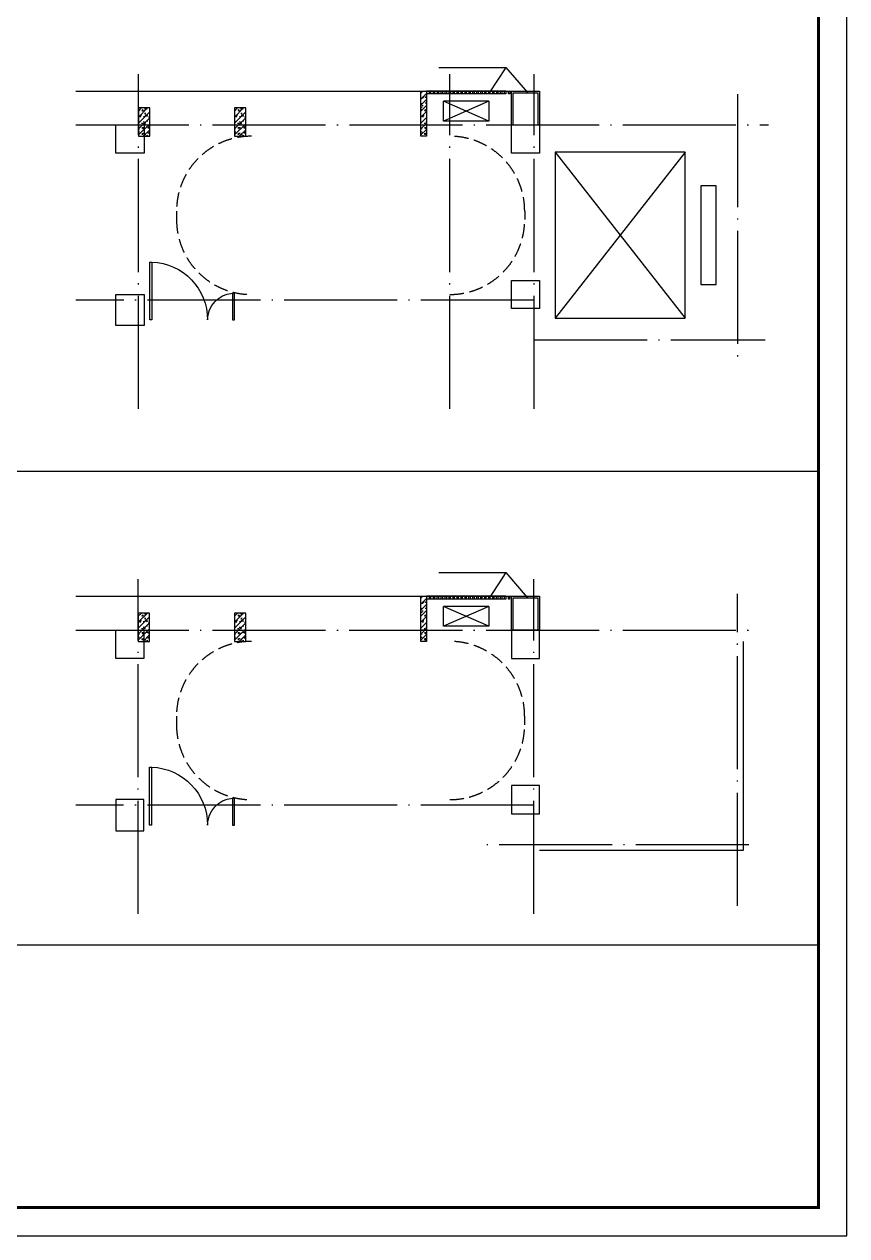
# Model space of a CAD drawing. Extents: x -1041549 to 749950, y -354245 to 17554.
# Drawn here: x 185185 to 199738, y -237991 to -216553 of the extents above; entities that cross this region are included whole.
import ezdxf

# ---------------------------------------------------------------- set-up
doc = ezdxf.new("R2010")
doc.units = 0
doc.header["$LTSCALE"] = 1000
doc.header["$MEASUREMENT"] = 0
doc.linetypes.add('DASH', pattern=[0.35, 0.25, -0.1])
doc.linetypes.add('DOTE', pattern=[2.42, 2, -0.2, 0.02, -0.2])
for name, color, linetype in [('14', 1, 'Continuous'), ('AC', 252, 'Continuous'), ('AXIS', 3, 'Continuous'), ('DOTE', 1, 'Continuous'), ('EVTR', 2, 'Continuous'), ('LATRINE', 6, 'Continuous'), ('PUB_TITLE', 4, 'Continuous'), ('WALL', 4, 'Continuous'), ('WINDOW', 3, 'Continuous')]:
    doc.layers.add(name, color=color, linetype=linetype)

# ---------------------------------------------------------------- blocks, each defined once
blk = doc.blocks.new('A$C545B6328')
at = {"layer": 'AC'}
for p, q in [((400, 450), (-400, 450)), ((-400, 450), (-400, 100)), ((400, 450), (-400, 100)), ((400, 100), (-400, 450)), ((400, 100), (400, 450)), ((400, 100), (-400, 100))]:
    blk.add_line(p, q, dxfattribs=at)
blk = doc.blocks.new('A$Ce58e362c')
at = {"layer": '14'}
blk.add_lwpolyline([(15730, 1076), (15730, 87176)], dxfattribs=at)
blk = doc.blocks.new('A$Ce6740713')
at = {"layer": 'WINDOW'}
blk.add_lwpolyline([(1464, 1024), (1464, 0), (1500, 0), (1500, 1024)], close=True, dxfattribs=at)
at = {"layer": 'WINDOW', "elevation": 0}
blk.add_lwpolyline([(36, 474), (36, 0), (0, 0), (0, 474)], close=True, dxfattribs=at)
at = {"layer": 'WINDOW'}
for centre, radius, start, end in [((1500, 0), 1025, 92.0267, 180), ((0, 0, 0), 475, 0, 85.6232)]:
    blk.add_arc(centre, radius, start, end, dxfattribs=at)

msp = doc.modelspace()

# ---------------------------------------------------------------- hatches: boundary and pattern name
h = msp.add_hatch()
h.set_pattern_fill('钢筋混凝土', color=8, scale=30)
h.set_pattern_definition([(45, (40225.92, -7851.12), (-53.033009, 53.033009), []), (50, (40225.92, -7851.12), (215.17805, -18.82564), [22.5, -247.5]), (355, (40225.92, -7851.12), (-41.6254, 225.65764), [18, -198]), (100.4514, (40243.85, -7852.69), (173.55281, 206.83186), [19.12206, -210.34263]), (46.1842, (40225.92, -7791.12), (320.17231, -49.6557), [33.75, -371.25]), (96.6356, (40252.6, -7795.26), (280.3988, 292.23536), [28.6831, -315.5139]), (351.1842, (40225.92, -7791.12), (280.3986, 292.2356), [27, -297]), (21, (40255.92, -7806.12), (179.07212, -120.78567), [22.5, -247.5]), (326, (40255.92, -7806.12), (72.9946, 217.54501), [18, -198]), (71.4514, (40270.85, -7816.18), (252.06679, 96.75915), [19.12206, -210.34263]), (37.5, (40225.92, -7851.12), (3.647957, 99.868156), [0, -195.6, 0, -201, 0, -198.75]), (7.5, (40225.92, -7851.12), (78.92086, 118.323514), [0, -114.6, 0, -191.1, 0, -75.75]), (327.5, (40159.02, -7851.12), (160.14673, -6.766462), [0, -75, 0, -234, 0, -310.5]), (317.5, (40129.02, -7851.12), (174.95585, 30.031495), [0, -97.5, 0, -155.4, 0, -220.5])])
h.paths.add_polyline_path([(192304.1, -217734.7), (192304.1, -218534.7), (192204.1, -218534.7), (192204.1, -217734.7)])
h = msp.add_hatch()
h.set_pattern_fill('钢筋混凝土', color=8, scale=30)
h.set_pattern_definition([(45, (35225.92, -7851.12), (-53.033009, 53.033009), []), (50, (35225.92, -7851.12), (215.17805, -18.82564), [22.5, -247.5]), (355, (35225.92, -7851.12), (-41.6254, 225.65764), [18, -198]), (100.4514, (35243.85, -7852.69), (173.55281, 206.83186), [19.12206, -210.34263]), (46.1842, (35225.92, -7791.12), (320.17231, -49.6557), [33.75, -371.25]), (96.6356, (35252.6, -7795.26), (280.3988, 292.23536), [28.6831, -315.5139]), (351.1842, (35225.92, -7791.12), (280.3986, 292.2356), [27, -297]), (21, (35255.92, -7806.12), (179.07212, -120.78567), [22.5, -247.5]), (326, (35255.92, -7806.12), (72.9946, 217.54501), [18, -198]), (71.4514, (35270.85, -7816.18), (252.06679, 96.75915), [19.12206, -210.34263]), (37.5, (35225.92, -7851.12), (3.647957, 99.868156), [0, -195.6, 0, -201, 0, -198.75]), (7.5, (35225.92, -7851.12), (78.92086, 118.323514), [0, -114.6, 0, -191.1, 0, -75.75]), (327.5, (35159.02, -7851.12), (160.14673, -6.766462), [0, -75, 0, -234, 0, -310.5]), (317.5, (35129.02, -7851.12), (174.95585, 30.031495), [0, -97.5, 0, -155.4, 0, -220.5])])
h.paths.add_polyline_path([(187404.1, -218034.7), (187404.1, -218534.7), (187204.1, -218534.7), (187204.1, -218034.7)])
h = msp.add_hatch()
h.set_pattern_fill('钢筋混凝土', color=8, scale=30)
h.set_pattern_definition([(45, (36925.92, -7851.12), (-53.033009, 53.033009), []), (50, (36925.92, -7851.12), (215.17805, -18.82564), [22.5, -247.5]), (355, (36925.92, -7851.12), (-41.6254, 225.65764), [18, -198]), (100.4514, (36943.85, -7852.69), (173.55281, 206.83186), [19.12206, -210.34263]), (46.1842, (36925.92, -7791.12), (320.17231, -49.6557), [33.75, -371.25]), (96.6356, (36952.6, -7795.26), (280.3988, 292.23536), [28.6831, -315.5139]), (351.1842, (36925.92, -7791.12), (280.3986, 292.2356), [27, -297]), (21, (36955.92, -7806.12), (179.07212, -120.78567), [22.5, -247.5]), (326, (36955.92, -7806.12), (72.9946, 217.54501), [18, -198]), (71.4514, (36970.85, -7816.18), (252.06679, 96.75915), [19.12206, -210.34263]), (37.5, (36925.92, -7851.12), (3.647957, 99.868156), [0, -195.6, 0, -201, 0, -198.75]), (7.5, (36925.92, -7851.12), (78.92086, 118.323514), [0, -114.6, 0, -191.1, 0, -75.75]), (327.5, (36859.02, -7851.12), (160.14673, -6.766462), [0, -75, 0, -234, 0, -310.5]), (317.5, (36829.02, -7851.12), (174.95585, 30.031495), [0, -97.5, 0, -155.4, 0, -220.5])])
h.paths.add_polyline_path([(189104.1, -218034.7), (189104.1, -218534.7), (188904.1, -218534.7), (188904.1, -218034.7)])
h = msp.add_hatch()
h.set_pattern_fill('钢筋混凝土', color=8, scale=30)
h.set_pattern_definition([(45, (40225.15, -16789.7), (-53.033009, 53.033009), []), (50, (40225.15, -16789.7), (215.17805, -18.82564), [22.5, -247.5]), (355, (40225.15, -16789.7), (-41.6254, 225.65764), [18, -198]), (100.4514, (40243.08, -16791.27), (173.55281, 206.83186), [19.12206, -210.34263]), (46.1842, (40225.15, -16729.7), (320.17231, -49.6557), [33.75, -371.25]), (96.6356, (40251.83, -16733.84), (280.3988, 292.23536), [28.6831, -315.5139]), (351.1842, (40225.15, -16729.7), (280.3986, 292.2356), [27, -297]), (21, (40255.15, -16744.7), (179.07212, -120.78567), [22.5, -247.5]), (326, (40255.15, -16744.7), (72.9946, 217.54501), [18, -198]), (71.4514, (40270.07, -16754.77), (252.06679, 96.75915), [19.12206, -210.34263]), (37.5, (40225.15, -16789.7), (3.647957, 99.868156), [0, -195.6, 0, -201, 0, -198.75]), (7.5, (40225.15, -16789.7), (78.92086, 118.323514), [0, -114.6, 0, -191.1, 0, -75.75]), (327.5, (40158.25, -16789.7), (160.14673, -6.766462), [0, -75, 0, -234, 0, -310.5]), (317.5, (40128.25, -16789.7), (174.95585, 30.031495), [0, -97.5, 0, -155.4, 0, -220.5])])
h.paths.add_polyline_path([(192303.3, -226673.3), (192303.3, -227473.3), (192203.3, -227473.3), (192203.3, -226673.3)])
h = msp.add_hatch()
h.set_pattern_fill('钢筋混凝土', color=8, scale=30)
h.set_pattern_definition([(45, (35225.15, -16789.7), (-53.033009, 53.033009), []), (50, (35225.15, -16789.7), (215.17805, -18.82564), [22.5, -247.5]), (355, (35225.15, -16789.7), (-41.6254, 225.65764), [18, -198]), (100.4514, (35243.08, -16791.27), (173.55281, 206.83186), [19.12206, -210.34263]), (46.1842, (35225.15, -16729.7), (320.17231, -49.6557), [33.75, -371.25]), (96.6356, (35251.83, -16733.84), (280.3988, 292.23536), [28.6831, -315.5139]), (351.1842, (35225.15, -16729.7), (280.3986, 292.2356), [27, -297]), (21, (35255.15, -16744.7), (179.07212, -120.78567), [22.5, -247.5]), (326, (35255.15, -16744.7), (72.9946, 217.54501), [18, -198]), (71.4514, (35270.07, -16754.77), (252.06679, 96.75915), [19.12206, -210.34263]), (37.5, (35225.15, -16789.7), (3.647957, 99.868156), [0, -195.6, 0, -201, 0, -198.75]), (7.5, (35225.15, -16789.7), (78.92086, 118.323514), [0, -114.6, 0, -191.1, 0, -75.75]), (327.5, (35158.25, -16789.7), (160.14673, -6.766462), [0, -75, 0, -234, 0, -310.5]), (317.5, (35128.25, -16789.7), (174.95585, 30.031495), [0, -97.5, 0, -155.4, 0, -220.5])])
h.paths.add_polyline_path([(187403.3, -226973.3), (187403.3, -227473.3), (187203.3, -227473.3), (187203.3, -226973.3)])
h = msp.add_hatch()
h.set_pattern_fill('钢筋混凝土', color=8, scale=30)
h.set_pattern_definition([(45, (36925.15, -16789.7), (-53.033009, 53.033009), []), (50, (36925.15, -16789.7), (215.17805, -18.82564), [22.5, -247.5]), (355, (36925.15, -16789.7), (-41.6254, 225.65764), [18, -198]), (100.4514, (36943.08, -16791.27), (173.55281, 206.83186), [19.12206, -210.34263]), (46.1842, (36925.15, -16729.7), (320.17231, -49.6557), [33.75, -371.25]), (96.6356, (36951.83, -16733.84), (280.3988, 292.23536), [28.6831, -315.5139]), (351.1842, (36925.15, -16729.7), (280.3986, 292.2356), [27, -297]), (21, (36955.15, -16744.7), (179.07212, -120.78567), [22.5, -247.5]), (326, (36955.15, -16744.7), (72.9946, 217.54501), [18, -198]), (71.4514, (36970.07, -16754.77), (252.06679, 96.75915), [19.12206, -210.34263]), (37.5, (36925.15, -16789.7), (3.647957, 99.868156), [0, -195.6, 0, -201, 0, -198.75]), (7.5, (36925.15, -16789.7), (78.92086, 118.323514), [0, -114.6, 0, -191.1, 0, -75.75]), (327.5, (36858.25, -16789.7), (160.14673, -6.766462), [0, -75, 0, -234, 0, -310.5]), (317.5, (36828.25, -16789.7), (174.95585, 30.031495), [0, -97.5, 0, -155.4, 0, -220.5])])
h.paths.add_polyline_path([(189103.3, -226973.3), (189103.3, -227473.3), (188903.3, -227473.3), (188903.3, -226973.3)])

# ---------------------------------------------------------------- linework, layer by layer
at = {"color": 8}
for p, q in [((187879.1, -219859.7), (187879.1, -220009.7)), ((194039.1, -219859.7), (194039.1, -220009.7)), ((184336.7, -224459.8), (199237.8, -224459.8)), ((187878.3, -228798.3), (187878.3, -228948.3)), ((194038.3, -228798.3), (194038.3, -228948.3))]:
    msp.add_line(p, q, dxfattribs=at)
for points in [[(186097.2, -217734.7), (193804.1, -217734.7)], [(193804.1, -218334.7), (193804.1, -217734.7), (194304.1, -217734.7), (194304.1, -218334.7)], [(193834.1, -218334.7), (193834.1, -217764.7), (194274.1, -217764.7), (194274.1, -218334.7)], [(186096.4, -226673.3), (193803.3, -226673.3)], [(193803.3, -227273.3), (193803.3, -226673.3), (194303.3, -226673.3), (194303.3, -227273.3)], [(193833.3, -227273.3), (193833.3, -226703.3), (194273.3, -226703.3), (194273.3, -227273.3)], [(197903.3, -227473.3), (197903.3, -231173.3), (194303.3, -231173.3)]]:
    msp.add_lwpolyline(points)
at = {"color": 2}
for points in [[(192354.1, -217734.7), (192374.1, -217734.7), (192374.1, -217784.7), (192354.1, -217784.7), (192354.1, -217734.7)], [(192424.1, -217734.7), (192444.1, -217734.7), (192444.1, -217784.7), (192424.1, -217784.7), (192424.1, -217734.7)], [(192494.1, -217734.7), (192514.1, -217734.7), (192514.1, -217784.7), (192494.1, -217784.7), (192494.1, -217734.7)], [(192564.1, -217734.7), (192584.1, -217734.7), (192584.1, -217784.7), (192564.1, -217784.7), (192564.1, -217734.7)], [(192634.1, -217734.7), (192654.1, -217734.7), (192654.1, -217784.7), (192634.1, -217784.7), (192634.1, -217734.7)], [(192704.1, -217734.7), (192724.1, -217734.7), (192724.1, -217784.7), (192704.1, -217784.7), (192704.1, -217734.7)], [(192774.1, -217734.7), (192794.1, -217734.7), (192794.1, -217784.7), (192774.1, -217784.7), (192774.1, -217734.7)], [(192844.1, -217734.7), (192864.1, -217734.7), (192864.1, -217784.7), (192844.1, -217784.7), (192844.1, -217734.7)], [(192914.1, -217734.7), (192934.1, -217734.7), (192934.1, -217784.7), (192914.1, -217784.7), (192914.1, -217734.7)], [(192984.1, -217734.7), (193004.1, -217734.7), (193004.1, -217784.7), (192984.1, -217784.7), (192984.1, -217734.7)], [(193054.1, -217734.7), (193074.1, -217734.7), (193074.1, -217784.7), (193054.1, -217784.7), (193054.1, -217734.7)], [(193124.1, -217734.7), (193144.1, -217734.7), (193144.1, -217784.7), (193124.1, -217784.7), (193124.1, -217734.7)], [(193194.1, -217734.7), (193214.1, -217734.7), (193214.1, -217784.7), (193194.1, -217784.7), (193194.1, -217734.7)], [(193264.1, -217734.7), (193284.1, -217734.7), (193284.1, -217784.7), (193264.1, -217784.7), (193264.1, -217734.7)], [(193334.1, -217734.7), (193354.1, -217734.7), (193354.1, -217784.7), (193334.1, -217784.7), (193334.1, -217734.7)], [(193404.1, -217734.7), (193424.1, -217734.7), (193424.1, -217784.7), (193404.1, -217784.7), (193404.1, -217734.7)], [(193474.1, -217734.7), (193494.1, -217734.7), (193494.1, -217784.7), (193474.1, -217784.7), (193474.1, -217734.7)], [(193544.1, -217734.7), (193564.1, -217734.7), (193564.1, -217784.7), (193544.1, -217784.7), (193544.1, -217734.7)], [(193614.1, -217734.7), (193634.1, -217734.7), (193634.1, -217784.7), (193614.1, -217784.7), (193614.1, -217734.7)], [(193684.1, -217734.7), (193704.1, -217734.7), (193704.1, -217784.7), (193684.1, -217784.7), (193684.1, -217734.7)], [(193754.1, -217734.7), (193774.1, -217734.7), (193774.1, -217784.7), (193754.1, -217784.7), (193754.1, -217734.7)], [(192353.3, -226673.3), (192373.3, -226673.3), (192373.3, -226723.3), (192353.3, -226723.3), (192353.3, -226673.3)], [(192423.3, -226673.3), (192443.3, -226673.3), (192443.3, -226723.3), (192423.3, -226723.3), (192423.3, -226673.3)], [(192493.3, -226673.3), (192513.3, -226673.3), (192513.3, -226723.3), (192493.3, -226723.3), (192493.3, -226673.3)], [(192563.3, -226673.3), (192583.3, -226673.3), (192583.3, -226723.3), (192563.3, -226723.3), (192563.3, -226673.3)], [(192633.3, -226673.3), (192653.3, -226673.3), (192653.3, -226723.3), (192633.3, -226723.3), (192633.3, -226673.3)], [(192703.3, -226673.3), (192723.3, -226673.3), (192723.3, -226723.3), (192703.3, -226723.3), (192703.3, -226673.3)], [(192773.3, -226673.3), (192793.3, -226673.3), (192793.3, -226723.3), (192773.3, -226723.3), (192773.3, -226673.3)], [(192843.3, -226673.3), (192863.3, -226673.3), (192863.3, -226723.3), (192843.3, -226723.3), (192843.3, -226673.3)], [(192913.3, -226673.3), (192933.3, -226673.3), (192933.3, -226723.3), (192913.3, -226723.3), (192913.3, -226673.3)], [(192983.3, -226673.3), (193003.3, -226673.3), (193003.3, -226723.3), (192983.3, -226723.3), (192983.3, -226673.3)], [(193053.3, -226673.3), (193073.3, -226673.3), (193073.3, -226723.3), (193053.3, -226723.3), (193053.3, -226673.3)], [(193123.3, -226673.3), (193143.3, -226673.3), (193143.3, -226723.3), (193123.3, -226723.3), (193123.3, -226673.3)], [(193193.3, -226673.3), (193213.3, -226673.3), (193213.3, -226723.3), (193193.3, -226723.3), (193193.3, -226673.3)], [(193263.3, -226673.3), (193283.3, -226673.3), (193283.3, -226723.3), (193263.3, -226723.3), (193263.3, -226673.3)], [(193333.3, -226673.3), (193353.3, -226673.3), (193353.3, -226723.3), (193333.3, -226723.3), (193333.3, -226673.3)], [(193403.3, -226673.3), (193423.3, -226673.3), (193423.3, -226723.3), (193403.3, -226723.3), (193403.3, -226673.3)], [(193473.3, -226673.3), (193493.3, -226673.3), (193493.3, -226723.3), (193473.3, -226723.3), (193473.3, -226673.3)], [(193543.3, -226673.3), (193563.3, -226673.3), (193563.3, -226723.3), (193543.3, -226723.3), (193543.3, -226673.3)], [(193613.3, -226673.3), (193633.3, -226673.3), (193633.3, -226723.3), (193613.3, -226723.3), (193613.3, -226673.3)], [(193683.3, -226673.3), (193703.3, -226673.3), (193703.3, -226723.3), (193683.3, -226723.3), (193683.3, -226673.3)], [(193753.3, -226673.3), (193773.3, -226673.3), (193773.3, -226723.3), (193753.3, -226723.3), (193753.3, -226673.3)]]:
    msp.add_lwpolyline(points, dxfattribs=at)
at = {"color": 8, "linetype": 'DASH'}
for centre, start, end in [((189204.1, -219859.7), 90, 180), ((192714.1, -219859.7), 0, 90), ((189204.1, -220009.7), 180, 270), ((192714.1, -220009.7), 270, 0), ((189203.3, -228798.3), 90, 180), ((192713.3, -228798.3), 0, 90), ((189203.3, -228948.3), 180, 270), ((192713.3, -228948.3), 270, 0)]:
    msp.add_arc(centre, 1325, start, end, dxfattribs=at)
at = {"layer": 'AXIS'}
for p, q in [((192522.6, -217317.8), (193707.2, -217317.8)), ((193707.2, -217317.8), (193411.9, -217769.5)), ((193707.2, -217317.8), (194086.4, -217758.1)), ((192521.9, -226256.4), (193706.5, -226256.4)), ((193706.5, -226256.4), (193411.1, -226708.1)), ((193706.5, -226256.4), (194085.7, -226696.6))]:
    msp.add_line(p, q, dxfattribs=at)
at = {"layer": 'DOTE', "linetype": 'DOTE'}
for p, q in [((187204.1, -223357.1), (187204.1, -217434.7)), ((192714.1, -223357.1), (192714.1, -217434.7)), ((194204.1, -223357.1), (194204.1, -217434.7)), ((197804.1, -217789.7), (197804.1, -222613.4)), ((186097.2, -218334.7), (198354.1, -218334.7)), ((194204.1, -221434.7), (186097.2, -221434.7)), ((194204.1, -222134.7), (198295.4, -222134.7)), ((187203.3, -232295.7), (187203.3, -226373.3)), ((194203.3, -232295.7), (194203.3, -226373.3)), ((197803.3, -232152.9), (197803.3, -226630.7)), ((186096.4, -227273.3), (198107.7, -227273.3)), ((194203.3, -230373.3), (186096.4, -230373.3)), ((198007.7, -231073.3), (193293.2, -231073.3))]:
    msp.add_line(p, q, dxfattribs=at)
at = {"layer": 'EVTR'}
for p, q in [((196879.1, -218814.7), (194579.1, -218814.7)), ((194579.1, -218814.7), (194579.1, -221754.7)), ((196879.1, -218814.7), (194579.1, -221754.7)), ((194579.1, -218814.7), (196879.1, -221754.7)), ((196879.1, -221754.7), (196879.1, -218814.7)), ((197429.1, -219409.7), (197154.1, -219409.7)), ((197154.1, -219409.7), (197154.1, -221159.7)), ((197429.1, -221159.7), (197429.1, -219409.7)), ((197154.1, -221159.7), (197429.1, -221159.7)), ((194579.1, -221754.7), (196879.1, -221754.7))]:
    msp.add_line(p, q, dxfattribs=at)
at = {"layer": 'LATRINE'}
for p, q in [((193704.1, -217734.7), (192304.1, -217734.7)), ((193704.1, -217734.7), (192304.1, -217734.7)), ((193704.1, -217784.7), (192304.1, -217784.7)), ((193703.3, -226673.3), (192303.3, -226673.3)), ((193703.3, -226673.3), (192303.3, -226673.3)), ((193703.3, -226723.3), (192303.3, -226723.3))]:
    msp.add_line(p, q, dxfattribs=at)
at = {"layer": 'PUB_TITLE'}
msp.add_lwpolyline([(170037.8, -195940.6), (170037.8, -237990.6), (199737.8, -237990.6), (199737.8, -195940.6)], close=True, dxfattribs=at)
at = {"layer": 'PUB_TITLE', "const_width": 50}
msp.add_lwpolyline([(170537.8, -197190.6), (170537.8, -237490.6), (199237.8, -237490.6), (199237.8, -197190.6)], close=True, dxfattribs=at)
at = {"layer": 'WALL'}
for points in [[(192204.1, -218534.7), (192204.1, -217734.7), (192304.1, -217734.7), (192304.1, -218534.7), (192204.1, -218534.7)], [(192204.1, -218534.7), (192204.1, -217734.7), (192304.1, -217734.7), (192304.1, -218534.7), (192204.1, -218534.7)], [(187404.1, -218534.7), (187404.1, -218034.7), (187204.1, -218034.7), (187204.1, -218534.7), (187404.1, -218534.7)], [(189104.1, -218534.7), (189104.1, -218034.7), (188904.1, -218034.7), (188904.1, -218534.7), (189104.1, -218534.7)], [(192203.3, -227273.3), (192203.3, -226673.3), (192303.3, -226673.3), (192303.3, -227273.3), (192203.3, -227273.3)], [(192203.3, -227473.3), (192203.3, -226673.3), (192303.3, -226673.3), (192303.3, -227473.3), (192203.3, -227473.3)], [(187403.3, -227473.3), (187403.3, -226973.3), (187203.3, -226973.3), (187203.3, -227473.3), (187403.3, -227473.3)], [(189103.3, -227473.3), (189103.3, -226973.3), (188903.3, -226973.3), (188903.3, -227473.3), (189103.3, -227473.3)]]:
    msp.add_lwpolyline(points, dxfattribs=at)
for points in [[(186804.1, -218334.7), (187304.1, -218334.7), (187304.1, -218834.7), (186804.1, -218834.7)], [(193804.1, -218334.7), (194304.1, -218334.7), (194304.1, -218834.7), (193804.1, -218834.7)], [(193804.1, -221084.7), (194304.1, -221084.7), (194304.1, -221584.7), (193804.1, -221584.7)], [(186804.1, -221334.7), (187304.1, -221334.7), (187304.1, -221884.7), (186804.1, -221884.7)], [(186803.3, -227273.3), (187303.3, -227273.3), (187303.3, -227773.3), (186803.3, -227773.3)], [(194303.3, -227273.3), (193803.3, -227273.3), (193803.3, -227773.3), (194303.3, -227773.3)], [(194303.3, -230023.3), (193803.3, -230023.3), (193803.3, -230523.3), (194303.3, -230523.3)], [(187303.3, -230273.3), (186803.3, -230273.3), (186803.3, -230823.3), (187303.3, -230823.3)]]:
    msp.add_lwpolyline(points, close=True, dxfattribs=at)

# ---------------------------------------------------------------- block references
at = {"xscale": -1, "rotation": 180}
for p in [(193004.1, -217815.8), (193004.1, -217815.8), (193003.3, -226754.4), (193003.3, -226754.4)]:
    msp.add_blockref('A$C545B6328', p, dxfattribs=at)
at = {"color": 6, "xscale": -1}
for p in [(188904.1, -221784.7), (188903.3, -230723.3)]:
    msp.add_blockref('A$Ce6740713', p, dxfattribs=at)
at = {"xscale": 0.3333333333333333, "yscale": 0.3333333333333333, "zscale": 0.3333333333333333, "rotation": 270}
msp.add_blockref('A$Ce58e362c', (170179.3, -227597.2), dxfattribs=at)

doc.saveas('drawing.dxf')
